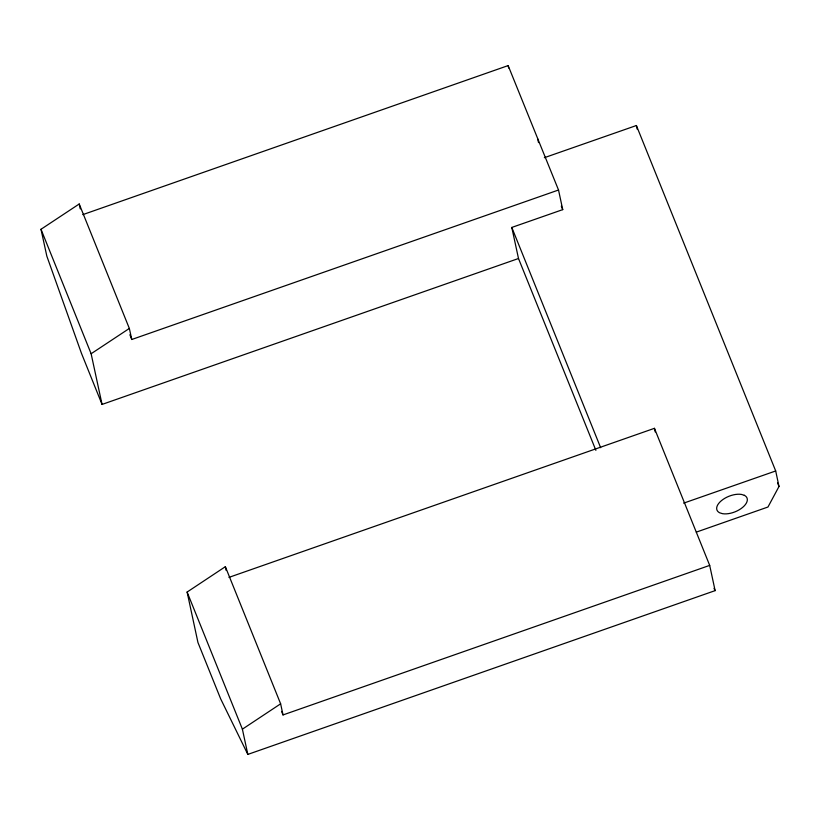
<?xml version="1.0" encoding="UTF-8"?>
<svg xmlns="http://www.w3.org/2000/svg" width="820" height="820" viewBox="0 0 820 820"><rect width="100%" height="100%" fill="white"/><g stroke="black" fill="none" stroke-linecap="round" stroke-linejoin="round"><path stroke-width="1.23" d="M544.336 157.696L636.392 125.521L775.699 470.967L779 486.485L767.971 507.016L696.303 532.129M558.522 190.014L562.735 209.633L511.793 227.437L518.496 258.505L102.059 404.424L81.436 353.256L46.843 256.168L41 229.282L79.212 203.995L129.345 328.451L131.784 339.49L558.522 190.014L508.144 65.59L82.81 214.635M102.059 404.424L91.123 353.738L129.345 328.451M709.689 565.39L715.122 590.636L247.824 754.41L220.652 698.835L197.958 642.531L187.114 592.05L225.356 566.692L280.635 703.816L283.023 714.937L709.689 565.39L654.442 428.327L228.954 577.382M247.824 754.41L242.392 729.175L280.635 703.816M683.644 503.142L775.699 470.967M714.015 588.36L715.122 590.636M561.31 206.148L562.735 209.633M777.565 482.918L779 486.485M511.793 227.437L600.66 447.71M518.496 258.505L595.884 450.344M129.878 334.755L131.784 339.49M281.598 711.391L283.023 714.937M41 229.282L91.123 353.738M187.114 592.05L242.392 729.175M79.212 203.995L80.278 208.915M654.442 428.327L655.221 431.966M537.725 138.918L538.514 142.598M508.144 65.59L508.677 68.039M225.356 566.692L226.146 570.392M636.392 125.521L637.15 129.109M744.314 495.3L741.526 494.439A16.195 8.354 -22 0 0 721.323 500.743A16.195 8.354 -22 0 0 719.673 512.797L722.461 513.668A16.195 8.354 -22 0 0 742.674 507.365A16.195 8.354 -22 0 0 744.314 495.3"/></g></svg>
